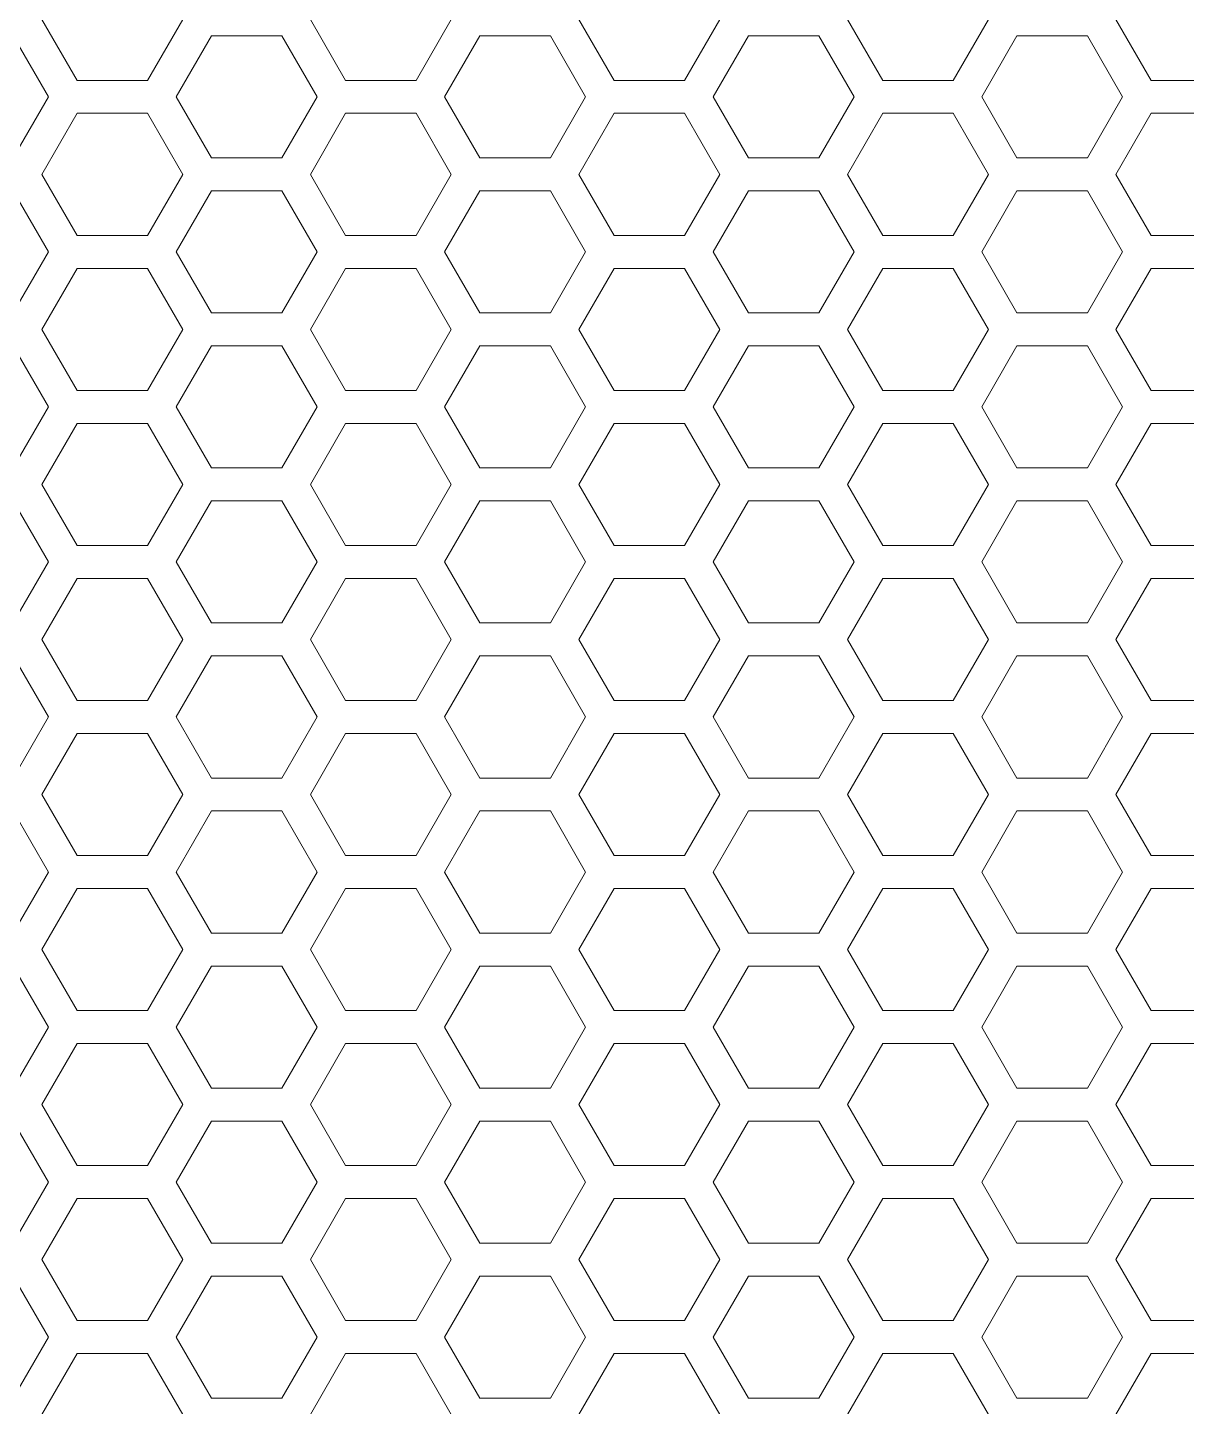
# Model space of a CAD drawing. Header units: millimetres. Extents: x 0 to 140, y -17 to 195.
# Drawn here: x 126.34 to 130.82, y 25.64 to 30.96 of the extents above; entities that cross this region are included whole.
import ezdxf

# ---------------------------------------------------------------- set-up
doc = ezdxf.new("R2010")
doc.units = ezdxf.units.MM
doc.layers.add('4203-42785_1_0', color=7, linetype='Continuous')

# ---------------------------------------------------------------- blocks, each defined once
blk = doc.blocks.new('a')
at = {"layer": '4203-42785_1_0', "color": 0, "linetype": 'ByBlock', "lineweight": 9}
for p, q in [((1510.0725, 368.3602), (1510.1793, 368.1754)), ((1510.3927, 368.1754), (1510.4994, 368.3602)), ((1510.8858, 368.3602), (1510.9926, 368.1754)), ((1511.206, 368.1754), (1511.3127, 368.3602)), ((1511.6991, 368.3602), (1511.8058, 368.1754)), ((1512.0192, 368.1754), (1512.1259, 368.3602)), ((1512.5124, 368.3602), (1512.6191, 368.1754)), ((1512.8325, 368.1754), (1512.9393, 368.3602)), ((1513.3256, 368.3602), (1513.4323, 368.1754)), ((1514.9521, 368.3602), (1515.0588, 368.1754)), ((1515.2723, 368.1754), (1515.379, 368.3602)), ((1515.7654, 368.3602), (1515.8721, 368.1754)), ((1516.0855, 368.1754), (1516.1923, 368.3602)), ((1510.0928, 368.1255), (1509.9861, 368.3103)), ((1510.5859, 368.3103), (1510.4792, 368.1255)), ((1510.7994, 368.3103), (1510.5859, 368.3103)), ((1510.9061, 368.1255), (1510.7994, 368.3103)), ((1511.3992, 368.3103), (1511.2925, 368.1255)), ((1511.6126, 368.3103), (1511.3992, 368.3103)), ((1511.7193, 368.1255), (1511.6126, 368.3103)), ((1512.2124, 368.3103), (1512.1057, 368.1255)), ((1512.4259, 368.3103), (1512.2124, 368.3103)), ((1512.5326, 368.1255), (1512.4259, 368.3103)), ((1513.0257, 368.3103), (1512.919, 368.1255)), ((1513.2391, 368.3103), (1513.0257, 368.3103)), ((1513.3458, 368.1255), (1513.2391, 368.3103)), ((1514.9724, 368.1255), (1514.8656, 368.3103)), ((1515.4655, 368.3103), (1515.3587, 368.1255)), ((1515.6789, 368.3103), (1515.4655, 368.3103)), ((1515.7856, 368.1255), (1515.6789, 368.3103)), ((1516.2788, 368.3103), (1516.1721, 368.1255)), ((1516.4922, 368.3103), (1516.2788, 368.3103)), ((1516.5989, 368.1255), (1516.4922, 368.3103)), ((1510.1793, 368.1754), (1510.3927, 368.1754)), ((1510.9926, 368.1754), (1511.206, 368.1754)), ((1511.8058, 368.1754), (1512.0192, 368.1754)), ((1512.6191, 368.1754), (1512.8325, 368.1754)), ((1513.4323, 368.1754), (1513.6457, 368.1754)), ((1515.0588, 368.1754), (1515.2723, 368.1754)), ((1515.8721, 368.1754), (1516.0855, 368.1754)), ((1509.9861, 367.9406), (1510.0928, 368.1255)), ((1510.4792, 368.1255), (1510.5859, 367.9406)), ((1510.7994, 367.9406), (1510.9061, 368.1255)), ((1511.2925, 368.1255), (1511.3992, 367.9406)), ((1511.6126, 367.9406), (1511.7193, 368.1255)), ((1512.1057, 368.1255), (1512.2124, 367.9406)), ((1512.4259, 367.9406), (1512.5326, 368.1255)), ((1512.919, 368.1255), (1513.0257, 367.9406)), ((1513.2391, 367.9406), (1513.3458, 368.1255)), ((1514.8656, 367.9406), (1514.9724, 368.1255)), ((1515.3587, 368.1255), (1515.4655, 367.9406)), ((1515.6789, 367.9406), (1515.7856, 368.1255)), ((1516.1721, 368.1255), (1516.2788, 367.9406)), ((1516.4922, 367.9406), (1516.5989, 368.1255)), ((1510.1793, 368.0756), (1510.0725, 367.8907)), ((1510.3927, 368.0756), (1510.1793, 368.0756)), ((1510.4994, 367.8907), (1510.3927, 368.0756)), ((1510.9926, 368.0756), (1510.8858, 367.8907)), ((1511.206, 368.0756), (1510.9926, 368.0756)), ((1511.3127, 367.8907), (1511.206, 368.0756)), ((1511.8058, 368.0756), (1511.6991, 367.8907)), ((1512.0192, 368.0756), (1511.8058, 368.0756)), ((1512.1259, 367.8907), (1512.0192, 368.0756)), ((1512.6191, 368.0756), (1512.5124, 367.8907)), ((1512.8325, 368.0756), (1512.6191, 368.0756)), ((1512.9393, 367.8907), (1512.8325, 368.0756)), ((1513.4323, 368.0756), (1513.3256, 367.8907)), ((1513.6457, 368.0756), (1513.4323, 368.0756)), ((1515.0588, 368.0756), (1514.9521, 367.8907)), ((1515.2723, 368.0756), (1515.0588, 368.0756)), ((1515.379, 367.8907), (1515.2723, 368.0756)), ((1515.8721, 368.0756), (1515.7654, 367.8907)), ((1516.0855, 368.0756), (1515.8721, 368.0756)), ((1516.1923, 367.8907), (1516.0855, 368.0756)), ((1510.5859, 367.9406), (1510.7994, 367.9406)), ((1511.3992, 367.9406), (1511.6126, 367.9406)), ((1512.2124, 367.9406), (1512.4259, 367.9406)), ((1513.0257, 367.9406), (1513.2391, 367.9406)), ((1515.4655, 367.9406), (1515.6789, 367.9406)), ((1516.2788, 367.9406), (1516.4922, 367.9406)), ((1510.0725, 367.8907), (1510.1793, 367.7058)), ((1510.3927, 367.7058), (1510.4994, 367.8907)), ((1510.8858, 367.8907), (1510.9926, 367.7058)), ((1511.206, 367.7058), (1511.3127, 367.8907)), ((1511.6991, 367.8907), (1511.8058, 367.7058)), ((1512.0192, 367.7058), (1512.1259, 367.8907)), ((1512.5124, 367.8907), (1512.6191, 367.7058)), ((1512.8325, 367.7058), (1512.9393, 367.8907)), ((1513.3256, 367.8907), (1513.4323, 367.7058)), ((1514.9521, 367.8907), (1515.0588, 367.7058)), ((1515.2723, 367.7058), (1515.379, 367.8907)), ((1515.7654, 367.8907), (1515.8721, 367.7058)), ((1516.0855, 367.7058), (1516.1923, 367.8907)), ((1510.0928, 367.6559), (1509.9861, 367.8408)), ((1510.5859, 367.8408), (1510.4792, 367.6559)), ((1510.7994, 367.8408), (1510.5859, 367.8408)), ((1510.9061, 367.6559), (1510.7994, 367.8408)), ((1511.3992, 367.8408), (1511.2925, 367.6559)), ((1511.6126, 367.8408), (1511.3992, 367.8408)), ((1511.7193, 367.6559), (1511.6126, 367.8408)), ((1512.2124, 367.8408), (1512.1057, 367.6559)), ((1512.4259, 367.8408), (1512.2124, 367.8408)), ((1512.5326, 367.6559), (1512.4259, 367.8408)), ((1513.0257, 367.8408), (1512.919, 367.6559)), ((1513.2391, 367.8408), (1513.0257, 367.8408)), ((1513.3458, 367.6559), (1513.2391, 367.8408)), ((1514.9724, 367.6559), (1514.8656, 367.8408)), ((1515.4655, 367.8408), (1515.3587, 367.6559)), ((1515.6789, 367.8408), (1515.4655, 367.8408)), ((1515.7856, 367.6559), (1515.6789, 367.8408)), ((1516.2788, 367.8408), (1516.1721, 367.6559)), ((1516.4922, 367.8408), (1516.2788, 367.8408)), ((1516.5989, 367.6559), (1516.4922, 367.8408)), ((1510.1793, 367.7058), (1510.3927, 367.7058)), ((1510.9926, 367.7058), (1511.206, 367.7058)), ((1511.8058, 367.7058), (1512.0192, 367.7058)), ((1512.6191, 367.7058), (1512.8325, 367.7058)), ((1513.4323, 367.7058), (1513.6457, 367.7058)), ((1515.0588, 367.7058), (1515.2723, 367.7058)), ((1515.8721, 367.7058), (1516.0855, 367.7058)), ((1509.9861, 367.4711), (1510.0928, 367.6559)), ((1510.4792, 367.6559), (1510.5859, 367.4711)), ((1510.7994, 367.4711), (1510.9061, 367.6559)), ((1511.2925, 367.6559), (1511.3992, 367.4711)), ((1511.6126, 367.4711), (1511.7193, 367.6559)), ((1512.1057, 367.6559), (1512.2124, 367.4711)), ((1512.4259, 367.4711), (1512.5326, 367.6559)), ((1512.919, 367.6559), (1513.0257, 367.4711)), ((1513.2391, 367.4711), (1513.3458, 367.6559)), ((1514.8656, 367.4711), (1514.9724, 367.6559)), ((1515.3587, 367.6559), (1515.4655, 367.4711)), ((1515.6789, 367.4711), (1515.7856, 367.6559)), ((1516.1721, 367.6559), (1516.2788, 367.4711)), ((1516.4922, 367.4711), (1516.5989, 367.6559)), ((1510.1793, 367.606), (1510.0725, 367.4212)), ((1510.3927, 367.606), (1510.1793, 367.606)), ((1510.4994, 367.4212), (1510.3927, 367.606)), ((1510.9926, 367.606), (1510.8858, 367.4212)), ((1511.206, 367.606), (1510.9926, 367.606)), ((1511.3127, 367.4212), (1511.206, 367.606)), ((1511.8058, 367.606), (1511.6991, 367.4212)), ((1512.0192, 367.606), (1511.8058, 367.606)), ((1512.1259, 367.4212), (1512.0192, 367.606)), ((1512.6191, 367.606), (1512.5124, 367.4212)), ((1512.8325, 367.606), (1512.6191, 367.606)), ((1512.9393, 367.4212), (1512.8325, 367.606)), ((1513.4323, 367.606), (1513.3256, 367.4212)), ((1513.6457, 367.606), (1513.4323, 367.606)), ((1515.0588, 367.606), (1514.9521, 367.4212)), ((1515.2723, 367.606), (1515.0588, 367.606)), ((1515.379, 367.4212), (1515.2723, 367.606)), ((1515.8721, 367.606), (1515.7654, 367.4212)), ((1516.0855, 367.606), (1515.8721, 367.606)), ((1516.1923, 367.4212), (1516.0855, 367.606)), ((1510.5859, 367.4711), (1510.7994, 367.4711)), ((1511.3992, 367.4711), (1511.6126, 367.4711)), ((1512.2124, 367.4711), (1512.4259, 367.4711)), ((1513.0257, 367.4711), (1513.2391, 367.4711)), ((1515.4655, 367.4711), (1515.6789, 367.4711)), ((1516.2788, 367.4711), (1516.4922, 367.4711)), ((1510.0725, 367.4212), (1510.1793, 367.2363)), ((1510.3927, 367.2363), (1510.4994, 367.4212)), ((1510.8858, 367.4212), (1510.9926, 367.2363)), ((1511.206, 367.2363), (1511.3127, 367.4212)), ((1511.6991, 367.4212), (1511.8058, 367.2363)), ((1512.0192, 367.2363), (1512.1259, 367.4212)), ((1512.5124, 367.4212), (1512.6191, 367.2363)), ((1512.8325, 367.2363), (1512.9393, 367.4212)), ((1513.3256, 367.4212), (1513.4323, 367.2363)), ((1514.9521, 367.4212), (1515.0588, 367.2363)), ((1515.2723, 367.2363), (1515.379, 367.4212)), ((1515.7654, 367.4212), (1515.8721, 367.2363)), ((1516.0855, 367.2363), (1516.1923, 367.4212)), ((1510.0928, 367.1864), (1509.9861, 367.3713)), ((1510.5859, 367.3713), (1510.4792, 367.1864)), ((1510.7994, 367.3713), (1510.5859, 367.3713)), ((1510.9061, 367.1864), (1510.7994, 367.3713)), ((1511.3992, 367.3713), (1511.2925, 367.1864)), ((1511.6126, 367.3713), (1511.3992, 367.3713)), ((1511.7193, 367.1864), (1511.6126, 367.3713)), ((1512.2124, 367.3713), (1512.1057, 367.1864)), ((1512.4259, 367.3713), (1512.2124, 367.3713)), ((1512.5326, 367.1864), (1512.4259, 367.3713)), ((1513.0257, 367.3713), (1512.919, 367.1864)), ((1513.2391, 367.3713), (1513.0257, 367.3713)), ((1513.3458, 367.1864), (1513.2391, 367.3713)), ((1514.9724, 367.1864), (1514.8656, 367.3713)), ((1515.4655, 367.3713), (1515.3587, 367.1864)), ((1515.6789, 367.3713), (1515.4655, 367.3713)), ((1515.7856, 367.1864), (1515.6789, 367.3713)), ((1516.2788, 367.3713), (1516.1721, 367.1864)), ((1516.4922, 367.3713), (1516.2788, 367.3713)), ((1516.5989, 367.1864), (1516.4922, 367.3713)), ((1510.1793, 367.2363), (1510.3927, 367.2363)), ((1510.9926, 367.2363), (1511.206, 367.2363)), ((1511.8058, 367.2363), (1512.0192, 367.2363)), ((1512.6191, 367.2363), (1512.8325, 367.2363)), ((1513.4323, 367.2363), (1513.6457, 367.2363)), ((1515.0588, 367.2363), (1515.2723, 367.2363)), ((1515.8721, 367.2363), (1516.0855, 367.2363)), ((1509.9861, 367.0015), (1510.0928, 367.1864)), ((1510.4792, 367.1864), (1510.5859, 367.0015)), ((1510.7994, 367.0015), (1510.9061, 367.1864)), ((1511.2925, 367.1864), (1511.3992, 367.0015)), ((1511.6126, 367.0015), (1511.7193, 367.1864)), ((1512.1057, 367.1864), (1512.2124, 367.0015)), ((1512.4259, 367.0015), (1512.5326, 367.1864)), ((1512.919, 367.1864), (1513.0257, 367.0015)), ((1513.2391, 367.0015), (1513.3458, 367.1864)), ((1514.8656, 367.0015), (1514.9724, 367.1864)), ((1515.3587, 367.1864), (1515.4655, 367.0015)), ((1515.6789, 367.0015), (1515.7856, 367.1864)), ((1516.1721, 367.1864), (1516.2788, 367.0015)), ((1516.4922, 367.0015), (1516.5989, 367.1864)), ((1510.1793, 367.1365), (1510.0725, 366.9516)), ((1510.3927, 367.1365), (1510.1793, 367.1365)), ((1510.4994, 366.9516), (1510.3927, 367.1365)), ((1510.9926, 367.1365), (1510.8858, 366.9516)), ((1511.206, 367.1365), (1510.9926, 367.1365)), ((1511.3127, 366.9516), (1511.206, 367.1365)), ((1511.8058, 367.1365), (1511.6991, 366.9516)), ((1512.0192, 367.1365), (1511.8058, 367.1365)), ((1512.1259, 366.9516), (1512.0192, 367.1365)), ((1512.6191, 367.1365), (1512.5124, 366.9516)), ((1512.8325, 367.1365), (1512.6191, 367.1365)), ((1512.9393, 366.9516), (1512.8325, 367.1365)), ((1513.4323, 367.1365), (1513.3256, 366.9516)), ((1513.6457, 367.1365), (1513.4323, 367.1365)), ((1515.0588, 367.1365), (1514.9521, 366.9516)), ((1515.2723, 367.1365), (1515.0588, 367.1365)), ((1515.379, 366.9516), (1515.2723, 367.1365)), ((1515.8721, 367.1365), (1515.7654, 366.9516)), ((1516.0855, 367.1365), (1515.8721, 367.1365)), ((1516.1923, 366.9516), (1516.0855, 367.1365)), ((1510.5859, 367.0015), (1510.7994, 367.0015)), ((1511.3992, 367.0015), (1511.6126, 367.0015)), ((1512.2124, 367.0015), (1512.4259, 367.0015)), ((1513.0257, 367.0015), (1513.2391, 367.0015)), ((1515.4655, 367.0015), (1515.6789, 367.0015)), ((1516.2788, 367.0015), (1516.4922, 367.0015)), ((1510.0725, 366.9516), (1510.1793, 366.7668)), ((1510.3927, 366.7668), (1510.4994, 366.9516)), ((1510.8858, 366.9516), (1510.9926, 366.7668)), ((1511.206, 366.7668), (1511.3127, 366.9516)), ((1511.6991, 366.9516), (1511.8058, 366.7668)), ((1512.0192, 366.7668), (1512.1259, 366.9516)), ((1512.5124, 366.9516), (1512.6191, 366.7668)), ((1512.8325, 366.7668), (1512.9393, 366.9516)), ((1513.3256, 366.9516), (1513.4323, 366.7668)), ((1514.9521, 366.9516), (1515.0588, 366.7668)), ((1515.2723, 366.7668), (1515.379, 366.9516)), ((1515.7654, 366.9516), (1515.8721, 366.7668)), ((1516.0855, 366.7668), (1516.1923, 366.9516)), ((1510.0928, 366.7168), (1509.9861, 366.9017)), ((1510.5859, 366.9017), (1510.4792, 366.7168)), ((1510.7994, 366.9017), (1510.5859, 366.9017)), ((1510.9061, 366.7168), (1510.7994, 366.9017)), ((1511.3992, 366.9017), (1511.2925, 366.7168)), ((1511.6126, 366.9017), (1511.3992, 366.9017)), ((1511.7193, 366.7168), (1511.6126, 366.9017)), ((1512.2124, 366.9017), (1512.1057, 366.7168)), ((1512.4259, 366.9017), (1512.2124, 366.9017)), ((1512.5326, 366.7168), (1512.4259, 366.9017)), ((1513.0257, 366.9017), (1512.919, 366.7168)), ((1513.2391, 366.9017), (1513.0257, 366.9017)), ((1513.3458, 366.7168), (1513.2391, 366.9017)), ((1514.9724, 366.7168), (1514.8656, 366.9017)), ((1515.4655, 366.9017), (1515.3587, 366.7168)), ((1515.6789, 366.9017), (1515.4655, 366.9017)), ((1515.7856, 366.7168), (1515.6789, 366.9017)), ((1516.2788, 366.9017), (1516.1721, 366.7168)), ((1516.4922, 366.9017), (1516.2788, 366.9017)), ((1516.5989, 366.7168), (1516.4922, 366.9017)), ((1510.1793, 366.7668), (1510.3927, 366.7668)), ((1510.9926, 366.7668), (1511.206, 366.7668)), ((1511.8058, 366.7668), (1512.0192, 366.7668)), ((1512.6191, 366.7668), (1512.8325, 366.7668)), ((1513.4323, 366.7668), (1513.6457, 366.7668)), ((1515.0588, 366.7668), (1515.2723, 366.7668)), ((1515.8721, 366.7668), (1516.0855, 366.7668)), ((1509.9861, 366.532), (1510.0928, 366.7168)), ((1510.4792, 366.7168), (1510.5859, 366.532)), ((1510.7994, 366.532), (1510.9061, 366.7168)), ((1511.2925, 366.7168), (1511.3992, 366.532)), ((1511.6126, 366.532), (1511.7193, 366.7168)), ((1512.1057, 366.7168), (1512.2124, 366.532)), ((1512.4259, 366.532), (1512.5326, 366.7168)), ((1512.919, 366.7168), (1513.0257, 366.532)), ((1513.2391, 366.532), (1513.3458, 366.7168)), ((1514.8656, 366.532), (1514.9724, 366.7168)), ((1515.3587, 366.7168), (1515.4655, 366.532)), ((1515.6789, 366.532), (1515.7856, 366.7168)), ((1516.1721, 366.7168), (1516.2788, 366.532)), ((1516.4922, 366.532), (1516.5989, 366.7168)), ((1510.1793, 366.6669), (1510.0725, 366.4821)), ((1510.3927, 366.6669), (1510.1793, 366.6669)), ((1510.4994, 366.4821), (1510.3927, 366.6669)), ((1510.9926, 366.6669), (1510.8858, 366.4821)), ((1511.206, 366.6669), (1510.9926, 366.6669)), ((1511.3127, 366.4821), (1511.206, 366.6669)), ((1511.8058, 366.6669), (1511.6991, 366.4821)), ((1512.0192, 366.6669), (1511.8058, 366.6669)), ((1512.1259, 366.4821), (1512.0192, 366.6669)), ((1512.6191, 366.6669), (1512.5124, 366.4821)), ((1512.8325, 366.6669), (1512.6191, 366.6669)), ((1512.9393, 366.4821), (1512.8325, 366.6669)), ((1513.4323, 366.6669), (1513.3256, 366.4821)), ((1513.6457, 366.6669), (1513.4323, 366.6669)), ((1515.0588, 366.6669), (1514.9521, 366.4821)), ((1515.2723, 366.6669), (1515.0588, 366.6669)), ((1515.379, 366.4821), (1515.2723, 366.6669)), ((1515.8721, 366.6669), (1515.7654, 366.4821)), ((1516.0855, 366.6669), (1515.8721, 366.6669)), ((1516.1923, 366.4821), (1516.0855, 366.6669)), ((1510.5859, 366.532), (1510.7994, 366.532)), ((1511.3992, 366.532), (1511.6126, 366.532)), ((1512.2124, 366.532), (1512.4259, 366.532)), ((1513.0257, 366.532), (1513.2391, 366.532)), ((1515.4655, 366.532), (1515.6789, 366.532)), ((1516.2788, 366.532), (1516.4922, 366.532)), ((1510.0725, 366.4821), (1510.1793, 366.2972)), ((1510.3927, 366.2972), (1510.4994, 366.4821)), ((1510.8858, 366.4821), (1510.9926, 366.2972)), ((1511.206, 366.2972), (1511.3127, 366.4821)), ((1511.6991, 366.4821), (1511.8058, 366.2972)), ((1512.0192, 366.2972), (1512.1259, 366.4821)), ((1512.5124, 366.4821), (1512.6191, 366.2972)), ((1512.8325, 366.2972), (1512.9393, 366.4821)), ((1513.3256, 366.4821), (1513.4323, 366.2972)), ((1514.9521, 366.4821), (1515.0588, 366.2972)), ((1515.2723, 366.2972), (1515.379, 366.4821)), ((1515.7654, 366.4821), (1515.8721, 366.2972)), ((1516.0855, 366.2972), (1516.1923, 366.4821)), ((1510.0928, 366.2473), (1509.9861, 366.4322)), ((1510.5859, 366.4322), (1510.4792, 366.2473)), ((1510.7994, 366.4322), (1510.5859, 366.4322)), ((1510.9061, 366.2473), (1510.7994, 366.4322)), ((1511.3992, 366.4322), (1511.2925, 366.2473)), ((1511.6126, 366.4322), (1511.3992, 366.4322)), ((1511.7193, 366.2473), (1511.6126, 366.4322)), ((1512.2124, 366.4322), (1512.1057, 366.2473)), ((1512.4259, 366.4322), (1512.2124, 366.4322)), ((1512.5326, 366.2473), (1512.4259, 366.4322)), ((1513.0257, 366.4322), (1512.919, 366.2473)), ((1513.2391, 366.4322), (1513.0257, 366.4322)), ((1513.3458, 366.2473), (1513.2391, 366.4322)), ((1514.9724, 366.2473), (1514.8656, 366.4322)), ((1515.4655, 366.4322), (1515.3587, 366.2473)), ((1515.6789, 366.4322), (1515.4655, 366.4322)), ((1515.7856, 366.2473), (1515.6789, 366.4322)), ((1516.2788, 366.4322), (1516.1721, 366.2473)), ((1516.4922, 366.4322), (1516.2788, 366.4322)), ((1516.5989, 366.2473), (1516.4922, 366.4322)), ((1510.1793, 366.2972), (1510.3927, 366.2972)), ((1510.9926, 366.2972), (1511.206, 366.2972)), ((1511.8058, 366.2972), (1512.0192, 366.2972)), ((1512.6191, 366.2972), (1512.8325, 366.2972)), ((1513.4323, 366.2972), (1513.6457, 366.2972)), ((1515.0588, 366.2972), (1515.2723, 366.2972)), ((1515.8721, 366.2972), (1516.0855, 366.2972)), ((1509.9861, 366.0624), (1510.0928, 366.2473)), ((1510.4792, 366.2473), (1510.5859, 366.0624)), ((1510.7994, 366.0624), (1510.9061, 366.2473)), ((1511.2925, 366.2473), (1511.3992, 366.0624)), ((1511.6126, 366.0624), (1511.7193, 366.2473)), ((1512.1057, 366.2473), (1512.2124, 366.0624)), ((1512.4259, 366.0624), (1512.5326, 366.2473)), ((1512.919, 366.2473), (1513.0257, 366.0624)), ((1513.2391, 366.0624), (1513.3458, 366.2473)), ((1514.8656, 366.0624), (1514.9724, 366.2473)), ((1515.3587, 366.2473), (1515.4655, 366.0624)), ((1515.6789, 366.0624), (1515.7856, 366.2473)), ((1516.1721, 366.2473), (1516.2788, 366.0624)), ((1516.4922, 366.0624), (1516.5989, 366.2473)), ((1510.1793, 366.1974), (1510.0725, 366.0125)), ((1510.3927, 366.1974), (1510.1793, 366.1974)), ((1510.4994, 366.0125), (1510.3927, 366.1974)), ((1510.9926, 366.1974), (1510.8858, 366.0125)), ((1511.206, 366.1974), (1510.9926, 366.1974)), ((1511.3127, 366.0125), (1511.206, 366.1974)), ((1511.8058, 366.1974), (1511.6991, 366.0125)), ((1512.0192, 366.1974), (1511.8058, 366.1974)), ((1512.1259, 366.0125), (1512.0192, 366.1974)), ((1512.6191, 366.1974), (1512.5124, 366.0125)), ((1512.8325, 366.1974), (1512.6191, 366.1974)), ((1512.9393, 366.0125), (1512.8325, 366.1974)), ((1513.4323, 366.1974), (1513.3256, 366.0125)), ((1513.6457, 366.1974), (1513.4323, 366.1974)), ((1515.0588, 366.1974), (1514.9521, 366.0125)), ((1515.2723, 366.1974), (1515.0588, 366.1974)), ((1515.379, 366.0125), (1515.2723, 366.1974)), ((1515.8721, 366.1974), (1515.7654, 366.0125)), ((1516.0855, 366.1974), (1515.8721, 366.1974)), ((1516.1923, 366.0125), (1516.0855, 366.1974)), ((1510.5859, 366.0624), (1510.7994, 366.0624)), ((1511.3992, 366.0624), (1511.6126, 366.0624)), ((1512.2124, 366.0624), (1512.4259, 366.0624)), ((1513.0257, 366.0624), (1513.2391, 366.0624)), ((1515.4655, 366.0624), (1515.6789, 366.0624)), ((1516.2788, 366.0624), (1516.4922, 366.0624)), ((1510.0725, 366.0125), (1510.1793, 365.8277)), ((1510.3927, 365.8277), (1510.4994, 366.0125)), ((1510.8858, 366.0125), (1510.9926, 365.8277)), ((1511.206, 365.8277), (1511.3127, 366.0125)), ((1511.6991, 366.0125), (1511.8058, 365.8277)), ((1512.0192, 365.8277), (1512.1259, 366.0125)), ((1512.5124, 366.0125), (1512.6191, 365.8277)), ((1512.8325, 365.8277), (1512.9393, 366.0125)), ((1513.3256, 366.0125), (1513.4323, 365.8277)), ((1514.9521, 366.0125), (1515.0588, 365.8277)), ((1515.2723, 365.8277), (1515.379, 366.0125)), ((1515.7654, 366.0125), (1515.8721, 365.8277)), ((1516.0855, 365.8277), (1516.1923, 366.0125)), ((1510.0928, 365.7778), (1509.9861, 365.9626)), ((1510.5859, 365.9626), (1510.4792, 365.7778)), ((1510.7994, 365.9626), (1510.5859, 365.9626)), ((1510.9061, 365.7778), (1510.7994, 365.9626)), ((1511.3992, 365.9626), (1511.2925, 365.7778)), ((1511.6126, 365.9626), (1511.3992, 365.9626)), ((1511.7193, 365.7778), (1511.6126, 365.9626)), ((1512.2124, 365.9626), (1512.1057, 365.7778)), ((1512.4259, 365.9626), (1512.2124, 365.9626)), ((1512.5326, 365.7778), (1512.4259, 365.9626)), ((1513.0257, 365.9626), (1512.919, 365.7778)), ((1513.2391, 365.9626), (1513.0257, 365.9626)), ((1513.3458, 365.7778), (1513.2391, 365.9626)), ((1514.9724, 365.7778), (1514.8656, 365.9626)), ((1515.4655, 365.9626), (1515.3587, 365.7778)), ((1515.6789, 365.9626), (1515.4655, 365.9626)), ((1515.7856, 365.7778), (1515.6789, 365.9626)), ((1516.2788, 365.9626), (1516.1721, 365.7778)), ((1516.4922, 365.9626), (1516.2788, 365.9626)), ((1516.5989, 365.7778), (1516.4922, 365.9626)), ((1510.1793, 365.8277), (1510.3927, 365.8277)), ((1510.9926, 365.8277), (1511.206, 365.8277)), ((1511.8058, 365.8277), (1512.0192, 365.8277)), ((1512.6191, 365.8277), (1512.8325, 365.8277)), ((1513.4323, 365.8277), (1513.6457, 365.8277)), ((1515.0588, 365.8277), (1515.2723, 365.8277)), ((1515.8721, 365.8277), (1516.0855, 365.8277)), ((1509.9861, 365.5929), (1510.0928, 365.7778)), ((1510.4792, 365.7778), (1510.5859, 365.5929)), ((1510.7994, 365.5929), (1510.9061, 365.7778)), ((1511.2925, 365.7778), (1511.3992, 365.5929)), ((1511.6126, 365.5929), (1511.7193, 365.7778)), ((1512.1057, 365.7778), (1512.2124, 365.5929)), ((1512.4259, 365.5929), (1512.5326, 365.7778)), ((1512.919, 365.7778), (1513.0257, 365.5929)), ((1513.2391, 365.5929), (1513.3458, 365.7778)), ((1514.8656, 365.5929), (1514.9724, 365.7778)), ((1515.3587, 365.7778), (1515.4655, 365.5929)), ((1515.6789, 365.5929), (1515.7856, 365.7778)), ((1516.1721, 365.7778), (1516.2788, 365.5929)), ((1516.4922, 365.5929), (1516.5989, 365.7778)), ((1510.1793, 365.7278), (1510.0725, 365.543)), ((1510.3927, 365.7278), (1510.1793, 365.7278)), ((1510.4994, 365.543), (1510.3927, 365.7278)), ((1510.9926, 365.7278), (1510.8858, 365.543)), ((1511.206, 365.7278), (1510.9926, 365.7278)), ((1511.3127, 365.543), (1511.206, 365.7278)), ((1511.8058, 365.7278), (1511.6991, 365.543)), ((1512.0192, 365.7278), (1511.8058, 365.7278)), ((1512.1259, 365.543), (1512.0192, 365.7278)), ((1512.6191, 365.7278), (1512.5124, 365.543)), ((1512.8325, 365.7278), (1512.6191, 365.7278)), ((1512.9393, 365.543), (1512.8325, 365.7278)), ((1513.4323, 365.7278), (1513.3256, 365.543)), ((1513.6457, 365.7278), (1513.4323, 365.7278)), ((1515.0588, 365.7278), (1514.9521, 365.543)), ((1515.2723, 365.7278), (1515.0588, 365.7278)), ((1515.379, 365.543), (1515.2723, 365.7278)), ((1515.8721, 365.7278), (1515.7654, 365.543)), ((1516.0855, 365.7278), (1515.8721, 365.7278)), ((1516.1923, 365.543), (1516.0855, 365.7278)), ((1510.5859, 365.5929), (1510.7994, 365.5929)), ((1511.3992, 365.5929), (1511.6126, 365.5929)), ((1512.2124, 365.5929), (1512.4259, 365.5929)), ((1513.0257, 365.5929), (1513.2391, 365.5929)), ((1515.4655, 365.5929), (1515.6789, 365.5929)), ((1516.2788, 365.5929), (1516.4922, 365.5929)), ((1510.0725, 365.543), (1510.1793, 365.3581)), ((1510.3927, 365.3581), (1510.4994, 365.543)), ((1510.8858, 365.543), (1510.9926, 365.3581)), ((1511.206, 365.3581), (1511.3127, 365.543)), ((1511.6991, 365.543), (1511.8058, 365.3581)), ((1512.0192, 365.3581), (1512.1259, 365.543)), ((1512.5124, 365.543), (1512.6191, 365.3581)), ((1512.8325, 365.3581), (1512.9393, 365.543)), ((1513.3256, 365.543), (1513.4323, 365.3581)), ((1514.9521, 365.543), (1515.0588, 365.3581)), ((1515.2723, 365.3581), (1515.379, 365.543)), ((1515.7654, 365.543), (1515.8721, 365.3581)), ((1516.0855, 365.3581), (1516.1923, 365.543)), ((1510.0928, 365.3082), (1509.9861, 365.4931)), ((1510.5859, 365.4931), (1510.4792, 365.3082)), ((1510.7994, 365.4931), (1510.5859, 365.4931)), ((1510.9061, 365.3082), (1510.7994, 365.4931)), ((1511.3992, 365.4931), (1511.2925, 365.3082)), ((1511.6126, 365.4931), (1511.3992, 365.4931)), ((1511.7193, 365.3082), (1511.6126, 365.4931)), ((1512.2124, 365.4931), (1512.1057, 365.3082)), ((1512.4259, 365.4931), (1512.2124, 365.4931)), ((1512.5326, 365.3082), (1512.4259, 365.4931)), ((1513.0257, 365.4931), (1512.919, 365.3082)), ((1513.2391, 365.4931), (1513.0257, 365.4931)), ((1513.3458, 365.3082), (1513.2391, 365.4931)), ((1514.9724, 365.3082), (1514.8656, 365.4931)), ((1515.4655, 365.4931), (1515.3587, 365.3082)), ((1515.6789, 365.4931), (1515.4655, 365.4931)), ((1515.7856, 365.3082), (1515.6789, 365.4931)), ((1516.2788, 365.4931), (1516.1721, 365.3082)), ((1516.4922, 365.4931), (1516.2788, 365.4931)), ((1516.5989, 365.3082), (1516.4922, 365.4931)), ((1510.1793, 365.3581), (1510.3927, 365.3581)), ((1510.9926, 365.3581), (1511.206, 365.3581)), ((1511.8058, 365.3581), (1512.0192, 365.3581)), ((1512.6191, 365.3581), (1512.8325, 365.3581)), ((1513.4323, 365.3581), (1513.6457, 365.3581)), ((1515.0588, 365.3581), (1515.2723, 365.3581)), ((1515.8721, 365.3581), (1516.0855, 365.3581)), ((1509.9861, 365.1233), (1510.0928, 365.3082)), ((1510.4792, 365.3082), (1510.5859, 365.1233)), ((1510.7994, 365.1233), (1510.9061, 365.3082)), ((1511.2925, 365.3082), (1511.3992, 365.1233)), ((1511.6126, 365.1233), (1511.7193, 365.3082)), ((1512.1057, 365.3082), (1512.2124, 365.1233)), ((1512.4259, 365.1233), (1512.5326, 365.3082)), ((1512.919, 365.3082), (1513.0257, 365.1233)), ((1513.2391, 365.1233), (1513.3458, 365.3082)), ((1514.8656, 365.1233), (1514.9724, 365.3082)), ((1515.3587, 365.3082), (1515.4655, 365.1233)), ((1515.6789, 365.1233), (1515.7856, 365.3082)), ((1516.1721, 365.3082), (1516.2788, 365.1233)), ((1516.4922, 365.1233), (1516.5989, 365.3082)), ((1510.1793, 365.2583), (1510.0725, 365.0734)), ((1510.3927, 365.2583), (1510.1793, 365.2583)), ((1510.4994, 365.0734), (1510.3927, 365.2583)), ((1510.9926, 365.2583), (1510.8858, 365.0734)), ((1511.206, 365.2583), (1510.9926, 365.2583)), ((1511.3127, 365.0734), (1511.206, 365.2583)), ((1511.8058, 365.2583), (1511.6991, 365.0734)), ((1512.0192, 365.2583), (1511.8058, 365.2583)), ((1512.1259, 365.0734), (1512.0192, 365.2583)), ((1512.6191, 365.2583), (1512.5124, 365.0734)), ((1512.8325, 365.2583), (1512.6191, 365.2583)), ((1512.9393, 365.0734), (1512.8325, 365.2583)), ((1513.4323, 365.2583), (1513.3256, 365.0734)), ((1513.6457, 365.2583), (1513.4323, 365.2583)), ((1515.0588, 365.2583), (1514.9521, 365.0734)), ((1515.2723, 365.2583), (1515.0588, 365.2583)), ((1515.379, 365.0734), (1515.2723, 365.2583)), ((1515.8721, 365.2583), (1515.7654, 365.0734)), ((1516.0855, 365.2583), (1515.8721, 365.2583)), ((1516.1923, 365.0734), (1516.0855, 365.2583)), ((1510.5859, 365.1233), (1510.7994, 365.1233)), ((1511.3992, 365.1233), (1511.6126, 365.1233)), ((1512.2124, 365.1233), (1512.4259, 365.1233)), ((1513.0257, 365.1233), (1513.2391, 365.1233)), ((1515.4655, 365.1233), (1515.6789, 365.1233)), ((1516.2788, 365.1233), (1516.4922, 365.1233)), ((1510.0725, 365.0734), (1510.1793, 364.8886)), ((1510.3927, 364.8886), (1510.4994, 365.0734)), ((1510.8858, 365.0734), (1510.9926, 364.8886)), ((1511.206, 364.8886), (1511.3127, 365.0734)), ((1511.6991, 365.0734), (1511.8058, 364.8886)), ((1512.0192, 364.8886), (1512.1259, 365.0734)), ((1512.5124, 365.0734), (1512.6191, 364.8886)), ((1512.8325, 364.8886), (1512.9393, 365.0734)), ((1513.3256, 365.0734), (1513.4323, 364.8886)), ((1514.9521, 365.0734), (1515.0588, 364.8886)), ((1515.2723, 364.8886), (1515.379, 365.0734)), ((1515.7654, 365.0734), (1515.8721, 364.8886)), ((1516.0855, 364.8886), (1516.1923, 365.0734)), ((1510.0928, 364.8387), (1509.9861, 365.0235)), ((1510.5859, 365.0235), (1510.4792, 364.8387)), ((1510.7994, 365.0235), (1510.5859, 365.0235)), ((1510.9061, 364.8387), (1510.7994, 365.0235)), ((1511.3992, 365.0235), (1511.2925, 364.8387)), ((1511.6126, 365.0235), (1511.3992, 365.0235)), ((1511.7193, 364.8387), (1511.6126, 365.0235)), ((1512.2124, 365.0235), (1512.1057, 364.8387)), ((1512.4259, 365.0235), (1512.2124, 365.0235)), ((1512.5326, 364.8387), (1512.4259, 365.0235)), ((1513.0257, 365.0235), (1512.919, 364.8387)), ((1513.2391, 365.0235), (1513.0257, 365.0235)), ((1513.3458, 364.8387), (1513.2391, 365.0235)), ((1514.9724, 364.8387), (1514.8656, 365.0235)), ((1515.4655, 365.0235), (1515.3587, 364.8387)), ((1515.6789, 365.0235), (1515.4655, 365.0235)), ((1515.7856, 364.8387), (1515.6789, 365.0235)), ((1516.2788, 365.0235), (1516.1721, 364.8387)), ((1516.4922, 365.0235), (1516.2788, 365.0235)), ((1516.5989, 364.8387), (1516.4922, 365.0235)), ((1510.1793, 364.8886), (1510.3927, 364.8886)), ((1510.9926, 364.8886), (1511.206, 364.8886)), ((1511.8058, 364.8886), (1512.0192, 364.8886)), ((1512.6191, 364.8886), (1512.8325, 364.8886)), ((1513.4323, 364.8886), (1513.6457, 364.8886)), ((1515.0588, 364.8886), (1515.2723, 364.8886)), ((1515.8721, 364.8886), (1516.0855, 364.8886)), ((1509.9861, 364.6538), (1510.0928, 364.8387)), ((1510.4792, 364.8387), (1510.5859, 364.6538)), ((1510.7994, 364.6538), (1510.9061, 364.8387)), ((1511.2925, 364.8387), (1511.3992, 364.6538)), ((1511.6126, 364.6538), (1511.7193, 364.8387)), ((1512.1057, 364.8387), (1512.2124, 364.6538)), ((1512.4259, 364.6538), (1512.5326, 364.8387)), ((1512.919, 364.8387), (1513.0257, 364.6538)), ((1513.2391, 364.6538), (1513.3458, 364.8387)), ((1514.8656, 364.6538), (1514.9724, 364.8387)), ((1515.3587, 364.8387), (1515.4655, 364.6538)), ((1515.6789, 364.6538), (1515.7856, 364.8387)), ((1516.1721, 364.8387), (1516.2788, 364.6538)), ((1516.4922, 364.6538), (1516.5989, 364.8387)), ((1510.1793, 364.7888), (1510.0725, 364.6039)), ((1510.3927, 364.7888), (1510.1793, 364.7888)), ((1510.4994, 364.6039), (1510.3927, 364.7888)), ((1510.9926, 364.7888), (1510.8858, 364.6039)), ((1511.206, 364.7888), (1510.9926, 364.7888)), ((1511.3127, 364.6039), (1511.206, 364.7888)), ((1511.8058, 364.7888), (1511.6991, 364.6039)), ((1512.0192, 364.7888), (1511.8058, 364.7888)), ((1512.1259, 364.6039), (1512.0192, 364.7888)), ((1512.6191, 364.7888), (1512.5124, 364.6039)), ((1512.8325, 364.7888), (1512.6191, 364.7888)), ((1512.9393, 364.6039), (1512.8325, 364.7888)), ((1513.4323, 364.7888), (1513.3256, 364.6039)), ((1513.6457, 364.7888), (1513.4323, 364.7888)), ((1515.0588, 364.7888), (1514.9521, 364.6039)), ((1515.2723, 364.7888), (1515.0588, 364.7888)), ((1515.379, 364.6039), (1515.2723, 364.7888)), ((1515.8721, 364.7888), (1515.7654, 364.6039)), ((1516.0855, 364.7888), (1515.8721, 364.7888)), ((1516.1923, 364.6039), (1516.0855, 364.7888)), ((1510.5859, 364.6538), (1510.7994, 364.6538)), ((1511.3992, 364.6538), (1511.6126, 364.6538)), ((1512.2124, 364.6538), (1512.4259, 364.6538)), ((1513.0257, 364.6538), (1513.2391, 364.6538)), ((1515.4655, 364.6538), (1515.6789, 364.6538)), ((1516.2788, 364.6538), (1516.4922, 364.6538)), ((1510.0725, 364.6039), (1510.1793, 364.419)), ((1510.3927, 364.419), (1510.4994, 364.6039)), ((1510.8858, 364.6039), (1510.9926, 364.419)), ((1511.206, 364.419), (1511.3127, 364.6039)), ((1511.6991, 364.6039), (1511.8058, 364.419)), ((1512.0192, 364.419), (1512.1259, 364.6039)), ((1512.5124, 364.6039), (1512.6191, 364.419)), ((1512.8325, 364.419), (1512.9393, 364.6039)), ((1513.3256, 364.6039), (1513.4323, 364.419)), ((1514.9521, 364.6039), (1515.0588, 364.419)), ((1515.2723, 364.419), (1515.379, 364.6039)), ((1515.7654, 364.6039), (1515.8721, 364.419)), ((1516.0855, 364.419), (1516.1923, 364.6039)), ((1510.0928, 364.3691), (1509.9861, 364.554)), ((1510.5859, 364.554), (1510.4792, 364.3691)), ((1510.7994, 364.554), (1510.5859, 364.554)), ((1510.9061, 364.3691), (1510.7994, 364.554)), ((1511.3992, 364.554), (1511.2925, 364.3691)), ((1511.6126, 364.554), (1511.3992, 364.554)), ((1511.7193, 364.3691), (1511.6126, 364.554)), ((1512.2124, 364.554), (1512.1057, 364.3691)), ((1512.4259, 364.554), (1512.2124, 364.554)), ((1512.5326, 364.3691), (1512.4259, 364.554)), ((1513.0257, 364.554), (1512.919, 364.3691)), ((1513.2391, 364.554), (1513.0257, 364.554)), ((1513.3458, 364.3691), (1513.2391, 364.554)), ((1514.9724, 364.3691), (1514.8656, 364.554)), ((1515.4655, 364.554), (1515.3587, 364.3691)), ((1515.6789, 364.554), (1515.4655, 364.554)), ((1515.7856, 364.3691), (1515.6789, 364.554)), ((1516.2788, 364.554), (1516.1721, 364.3691)), ((1516.4922, 364.554), (1516.2788, 364.554)), ((1516.5989, 364.3691), (1516.4922, 364.554)), ((1510.1793, 364.419), (1510.3927, 364.419)), ((1510.9926, 364.419), (1511.206, 364.419)), ((1511.8058, 364.419), (1512.0192, 364.419)), ((1512.6191, 364.419), (1512.8325, 364.419)), ((1513.4323, 364.419), (1513.6457, 364.419)), ((1515.0588, 364.419), (1515.2723, 364.419)), ((1515.8721, 364.419), (1516.0855, 364.419)), ((1509.9861, 364.1843), (1510.0928, 364.3691)), ((1510.4792, 364.3691), (1510.5859, 364.1843)), ((1510.7994, 364.1843), (1510.9061, 364.3691)), ((1511.2925, 364.3691), (1511.3992, 364.1843)), ((1511.6126, 364.1843), (1511.7193, 364.3691)), ((1512.1057, 364.3691), (1512.2124, 364.1843)), ((1512.4259, 364.1843), (1512.5326, 364.3691)), ((1512.919, 364.3691), (1513.0257, 364.1843)), ((1513.2391, 364.1843), (1513.3458, 364.3691)), ((1514.8656, 364.1843), (1514.9724, 364.3691)), ((1515.3587, 364.3691), (1515.4655, 364.1843)), ((1515.6789, 364.1843), (1515.7856, 364.3691)), ((1516.1721, 364.3691), (1516.2788, 364.1843)), ((1516.4922, 364.1843), (1516.5989, 364.3691)), ((1510.1793, 364.3192), (1510.0725, 364.1344)), ((1510.3927, 364.3192), (1510.1793, 364.3192)), ((1510.4994, 364.1344), (1510.3927, 364.3192)), ((1510.9926, 364.3192), (1510.8858, 364.1344)), ((1511.206, 364.3192), (1510.9926, 364.3192)), ((1511.3127, 364.1344), (1511.206, 364.3192)), ((1511.8058, 364.3192), (1511.6991, 364.1344)), ((1512.0192, 364.3192), (1511.8058, 364.3192)), ((1512.1259, 364.1344), (1512.0192, 364.3192)), ((1512.6191, 364.3192), (1512.5124, 364.1344)), ((1512.8325, 364.3192), (1512.6191, 364.3192)), ((1512.9393, 364.1344), (1512.8325, 364.3192)), ((1513.4323, 364.3192), (1513.3256, 364.1344)), ((1513.6457, 364.3192), (1513.4323, 364.3192)), ((1515.0588, 364.3192), (1514.9521, 364.1344)), ((1515.2723, 364.3192), (1515.0588, 364.3192)), ((1515.379, 364.1344), (1515.2723, 364.3192)), ((1515.8721, 364.3192), (1515.7654, 364.1344)), ((1516.0855, 364.3192), (1515.8721, 364.3192)), ((1516.1923, 364.1344), (1516.0855, 364.3192)), ((1510.5859, 364.1843), (1510.7994, 364.1843)), ((1511.3992, 364.1843), (1511.6126, 364.1843)), ((1512.2124, 364.1843), (1512.4259, 364.1843)), ((1513.0257, 364.1843), (1513.2391, 364.1843)), ((1515.4655, 364.1843), (1515.6789, 364.1843)), ((1516.2788, 364.1843), (1516.4922, 364.1843))]:
    blk.add_line(p, q, dxfattribs=at)

msp = doc.modelspace()

# ---------------------------------------------------------------- block references
at = {"lineweight": 15, "xscale": 1.275468447124703, "yscale": 1.275468447124703, "zscale": 1.275468447124703}
for p in [(-1805.8773, -438.8363), (-1799.6535, -438.8363)]:
    msp.add_blockref('a', p, dxfattribs=at)

doc.saveas('drawing.dxf')
